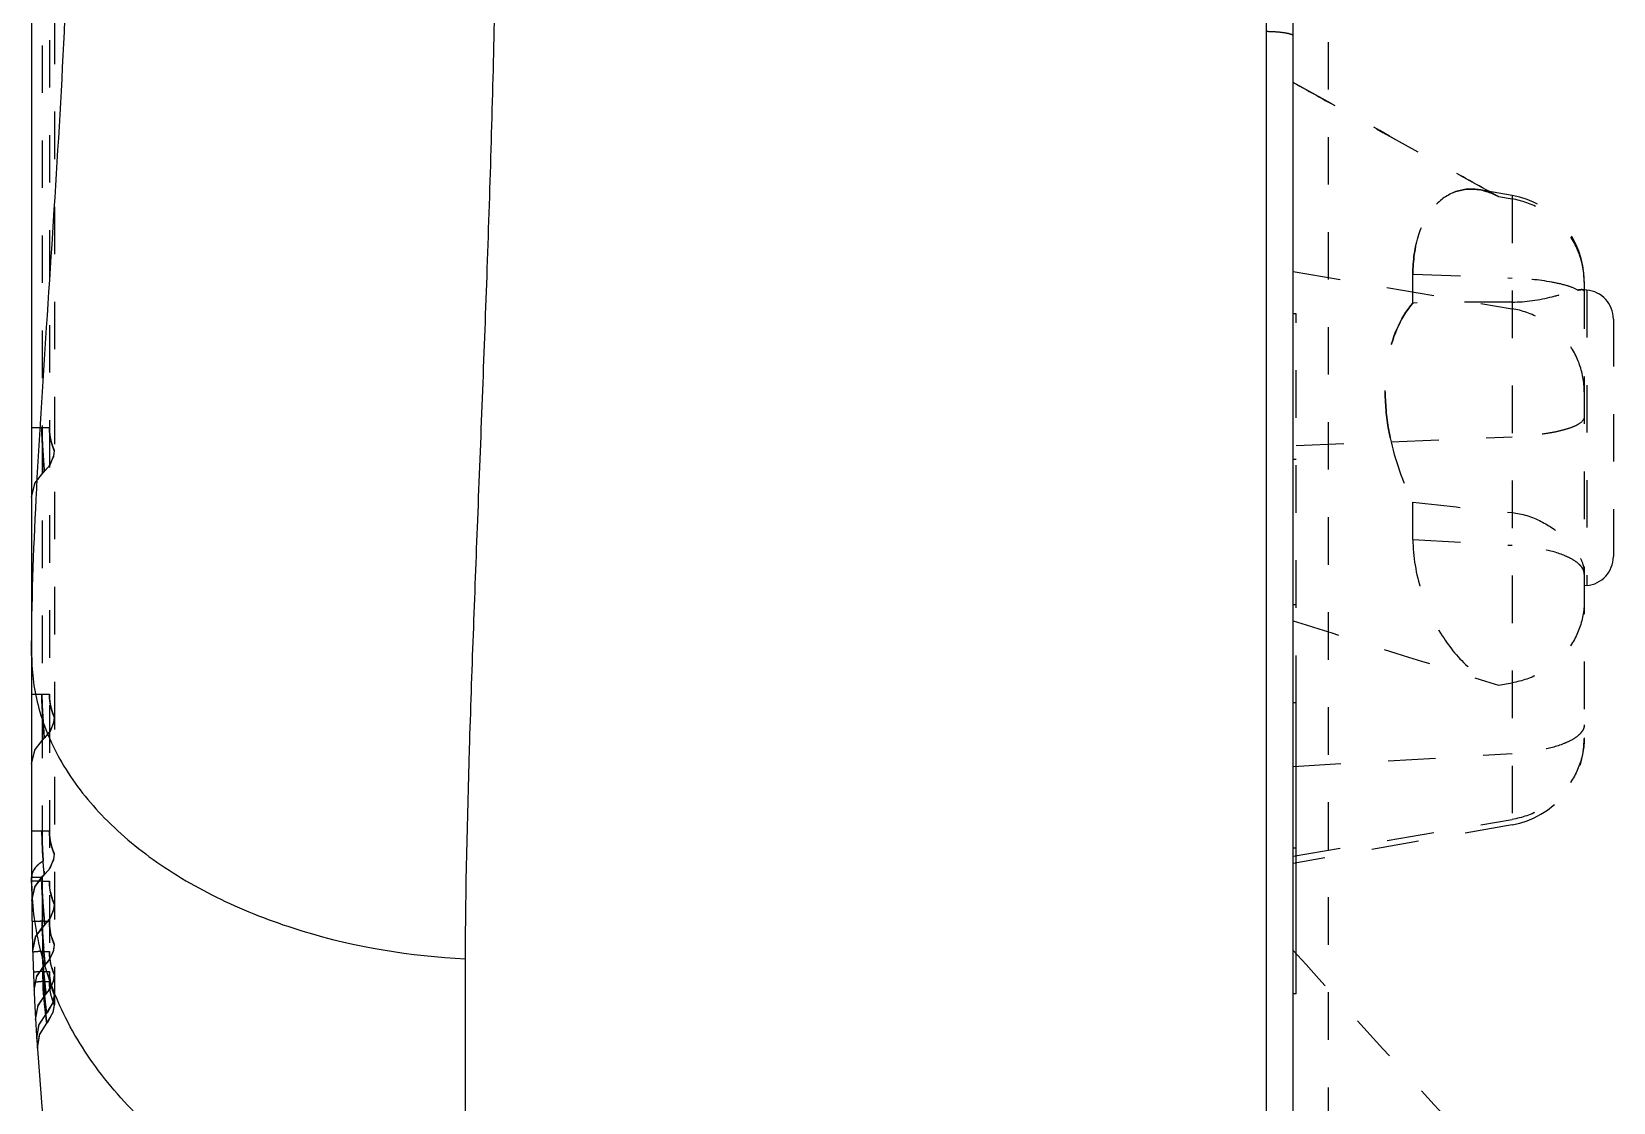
# Model space of a CAD drawing. Header units: millimetres. Extents: x 1937 to 4271, y -9032 to 1737.
# Drawn here: x 3023.6 to 3077.9, y -2495.3 to -2458.5 of the extents above; entities that cross this region are included whole.
import ezdxf

# ---------------------------------------------------------------- set-up
doc = ezdxf.new("R2010")
doc.units = ezdxf.units.MM
doc.header["$LTSCALE"] = 16.335
doc.linetypes.add('HIDDEN', pattern=[0.2, 0.1, -0.1])
doc.layers.get('0').update_dxf_attribs({"linetype": 'CONTINUOUS'})
doc.layers.add('DEFAULT_2', color=8, linetype='HIDDEN')

msp = doc.modelspace()

# ---------------------------------------------------------------- linework, layer by layer
at = {"color": 7, "linetype": 'Continuous'}
for p, q in [((3066.939, -2572.663), (3066.939, -2272.794)), ((3066.013, -2521.959), (3066.013, -2281.056)), ((3023.581, -2315.401), (3023.581, -2487.606)), ((3067.039, -2481.615), (3066.939, -2481.615)), ((3067.039, -2491.615), (3067.039, -2481.615)), ((3038.492, -2500.525), (3038.492, -2490.416)), ((3067.039, -2491.615), (3066.939, -2491.615))]:
    msp.add_line(p, q, dxfattribs=at)
msp.add_arc((3111.014, -2487.606), 87.433, 180, 192.73014, dxfattribs=at)
for points, knots in [([(3023.581, -2479.982), (3023.581, -2478.192), (3023.719, -2474.43), (3024.251, -2466.342), (3024.671, -2460.039), (3024.827, -2455.698)], [0, 0, 0, 0, 0.220899, 0.464169, 1, 1, 1, 1]), ([(3038.492, -2490.416), (3038.499, -2488.011), (3038.618, -2482.981), (3038.918, -2475.161), (3039.247, -2466.834), (3039.424, -2461.127), (3039.486, -2458.214)], [0, 0, 0, 0, 0.223999, 0.46837, 0.728673, 1, 1, 1, 1]), ([(3066.939, -2458.696), (3066.939, -2458.684), (3066.916, -2458.657), (3066.827, -2458.619), (3066.64, -2458.58), (3066.354, -2458.55), (3066.133, -2458.541), (3066.013, -2458.539)], [0, 0, 0, 0, 0.035358, 0.096739, 0.309584, 0.624177, 1, 1, 1, 1]), ([(3023.581, -2479.982), (3023.581, -2480.596), (3023.762, -2481.888), (3024.578, -2483.781), (3025.977, -2485.579), (3027.893, -2487.196), (3030.247, -2488.522), (3033.759, -2489.857), (3036.602, -2490.32), (3038.492, -2490.416)], [0, 0, 0, 0, 0.092728, 0.194363, 0.307942, 0.433831, 0.570607, 0.71414, 1, 1, 1, 1]), ([(3038.492, -2500.524), (3036.589, -2500.405), (3033.704, -2499.812), (3030.211, -2498.159), (3027.849, -2496.501), (3025.94, -2494.488), (3024.555, -2492.261), (3023.757, -2489.936), (3023.581, -2488.363), (3023.581, -2487.606)], [0, 0, 0, 0, 0.264345, 0.400509, 0.534082, 0.661974, 0.782556, 0.894962, 1, 1, 1, 1])]:
    msp.add_open_spline(points, degree=3, knots=knots, dxfattribs=at)
at = {"layer": 'DEFAULT_2', "color": 8, "linetype": 'HIDDEN'}
for p, q in [((3068.145, -2525.87), (3068.145, -2277.175)), ((3024.363, -2311.009), (3024.363, -2491.998)), ((3024.19, -2311.813), (3024.19, -2491.194)), ((3023.941, -2315.265), (3023.94, -2487.742)), ((3074.46, -2464.173), (3073.346, -2463.977)), ((3073.988, -2464.211), (3074.46, -2464.291)), ((3074.46, -2464.173), (3074.46, -2485.808)), ((3066.939, -2466.782), (3074.46, -2468.066)), ((3071.05, -2467.87), (3071.05, -2466.875)), ((3071.05, -2466.875), (3074.46, -2467.012)), ((3076.939, -2467.128), (3076.939, -2482.853)), ((3077.026, -2467.424), (3076.877, -2467.411)), ((3077.026, -2467.424), (3077.026, -2477.583)), ((3067.039, -2468.245), (3066.939, -2468.245)), ((3067.039, -2481.615), (3067.039, -2468.245)), ((3077.939, -2468.421), (3077.939, -2476.586)), ((3023.581, -2472.148), (3024.19, -2472.147)), ((3067.039, -2472.771), (3074.46, -2472.469)), ((3067.039, -2473.245), (3066.939, -2473.245)), ((3023.999, -2473.416), (3024.014, -2473.62)), ((3023.999, -2473.424), (3024.014, -2473.621)), ((3024.014, -2473.62), (3024.017, -2473.662)), ((3024.014, -2473.621), (3024.017, -2473.662)), ((3071.05, -2475.995), (3071.05, -2474.711)), ((3071.05, -2475.995), (3074.46, -2476.198)), ((3077.026, -2477.583), (3076.939, -2477.591)), ((3067.039, -2478.245), (3066.939, -2478.245)), ((3023.581, -2481.315), (3024.19, -2481.315)), ((3073.988, -2481.003), (3074.46, -2480.924)), ((3024.003, -2482.644), (3024.016, -2482.815)), ((3024.004, -2482.656), (3024.016, -2482.816)), ((3066.939, -2483.801), (3074.46, -2483.359)), ((3066.939, -2486.883), (3074.46, -2485.623)), ((3023.581, -2486.012), (3024.19, -2486.012)), ((3074.46, -2485.808), (3066.939, -2487.134)), ((3067.039, -2486.615), (3066.939, -2486.615)), ((3023.581, -2487.606), (3023.94, -2487.606)), ((3023.94, -2487.742), (3023.581, -2487.743)), ((3023.623, -2487.743), (3023.581, -2487.743)), ((3023.94, -2487.742), (3023.623, -2487.743)), ((3023.94, -2487.606), (3023.941, -2487.743)), ((3023.941, -2487.743), (3023.94, -2487.606)), ((3023.94, -2487.606), (3023.941, -2487.743)), ((3023.94, -2487.642), (3023.941, -2487.743)), ((3023.94, -2487.647), (3023.941, -2487.743)), ((3023.94, -2487.658), (3023.941, -2487.743)), ((3023.94, -2487.742), (3024.19, -2487.742)), ((3023.941, -2487.744), (3023.941, -2487.606)), ((3023.941, -2487.744), (3023.941, -2487.606)), ((3023.941, -2488.114), (3023.941, -2487.744)), ((3023.941, -2488.114), (3023.941, -2487.744)), ((3023.942, -2488.457), (3023.943, -2488.548)), ((3023.944, -2488.824), (3023.947, -2489.139)), ((3023.944, -2488.843), (3023.947, -2489.139)), ((3024.014, -2489.049), (3024.031, -2489.226)), ((3023.942, -2489.123), (3024.19, -2489.123)), ((3023.948, -2489.313), (3023.947, -2489.14)), ((3024.016, -2489.069), (3024.031, -2489.23)), ((3023.953, -2489.768), (3023.955, -2489.932)), ((3023.953, -2489.784), (3023.955, -2489.932)), ((3023.955, -2489.931), (3023.957, -2490.158)), ((3023.955, -2489.932), (3023.958, -2490.185)), ((3023.955, -2489.932), (3023.958, -2490.185)), ((3023.956, -2490.01), (3023.958, -2490.185)), ((3023.956, -2490.02), (3023.958, -2490.185)), ((3023.957, -2490.158), (3024.19, -2490.158)), ((3023.964, -2490.608), (3023.968, -2490.847)), ((3023.964, -2490.608), (3023.968, -2490.847)), ((3024.049, -2490.561), (3024.054, -2490.607)), ((3024.05, -2490.565), (3024.054, -2490.607)), ((3023.968, -2490.847), (3024.19, -2490.847)), ((3023.968, -2490.883), (3023.97, -2490.967)), ((3023.968, -2490.883), (3023.97, -2490.967)), ((3023.97, -2490.967), (3023.974, -2491.194)), ((3023.97, -2490.967), (3023.974, -2491.194)), ((3023.974, -2491.194), (3024.19, -2491.194)), ((3024.134, -2491.194), (3024.19, -2491.194)), ((3024.049, -2491.378), (3024.071, -2491.578)), ((3024.071, -2491.578), (3024.076, -2491.622)), ((3024.071, -2491.58), (3024.076, -2491.621)), ((3024.073, -2492.128), (3024.092, -2492.284)), ((3024.075, -2492.144), (3024.092, -2492.284)), ((3024.072, -2492.382), (3024.097, -2492.581)), ((3024.097, -2492.581), (3024.103, -2492.632))]:
    msp.add_line(p, q, dxfattribs=at)
for points in [[(3024.017, -2473.662), (3024.22, -2473.431), (3024.346, -2473.112), (3024.363, -2472.951)], [(3024.017, -2473.662), (3024.187, -2473.482), (3024.34, -2473.139), (3024.363, -2472.951)], [(3023.581, -2474.542), (3023.702, -2474.051), (3024.017, -2473.662)], [(3023.581, -2474.542), (3023.694, -2474.07), (3023.968, -2473.703), (3024.017, -2473.663)], [(3024.014, -2482.832), (3024.225, -2482.59), (3024.345, -2482.283), (3024.363, -2482.119)], [(3024.018, -2482.829), (3024.211, -2482.612), (3024.341, -2482.305), (3024.363, -2482.119)], [(3023.581, -2483.708), (3023.694, -2483.237), (3023.968, -2482.87), (3024.017, -2482.83)], [(3023.581, -2483.71), (3023.702, -2483.219), (3024.017, -2482.83)], [(3024.016, -2487.528), (3024.22, -2487.296), (3024.346, -2486.978), (3024.363, -2486.816)], [(3024.016, -2487.528), (3024.186, -2487.347), (3024.34, -2487.005), (3024.363, -2486.816)], [(3023.585, -2488.412), (3023.691, -2487.945), (3023.958, -2487.576), (3024.016, -2487.528)], [(3023.585, -2488.418), (3023.699, -2487.929), (3024.016, -2487.528)], [(3024.034, -2489.244), (3024.23, -2489.01), (3024.346, -2488.706), (3024.363, -2488.546)], [(3024.034, -2489.243), (3024.217, -2489.032), (3024.342, -2488.727), (3024.363, -2488.546)], [(3023.618, -2490.142), (3023.717, -2489.664), (3023.982, -2489.288), (3024.033, -2489.245)], [(3023.618, -2490.142), (3023.725, -2489.646), (3024.033, -2489.245)], [(3024.054, -2490.607), (3024.208, -2490.427), (3024.341, -2490.114), (3024.363, -2489.927)], [(3024.055, -2490.607), (3024.133, -2490.528), (3024.329, -2490.161), (3024.363, -2489.927)], [(3023.668, -2491.498), (3023.757, -2491.023), (3024.012, -2490.646), (3024.055, -2490.607)], [(3023.668, -2491.498), (3023.765, -2491.005), (3024.054, -2490.607)], [(3024.076, -2491.622), (3024.215, -2491.453), (3024.342, -2491.143), (3024.363, -2490.962)], [(3024.077, -2491.621), (3024.142, -2491.553), (3024.331, -2491.19), (3024.363, -2490.962)], [(3023.718, -2492.5), (3023.8, -2492.029), (3024.044, -2491.653), (3024.077, -2491.622)], [(3023.718, -2492.5), (3023.807, -2492.011), (3024.076, -2491.622)], [(3024.094, -2492.294), (3024.321, -2491.915), (3024.363, -2491.651)], [(3024.094, -2492.295), (3024.139, -2492.246), (3024.328, -2491.892), (3024.363, -2491.651)], [(3023.757, -2493.159), (3023.841, -2492.676), (3024.094, -2492.295)], [(3023.758, -2493.162), (3023.834, -2492.694), (3024.094, -2492.295)], [(3024.103, -2492.632), (3024.325, -2492.247), (3024.363, -2491.998)], [(3024.103, -2492.632), (3024.153, -2492.576), (3024.333, -2492.219), (3024.363, -2491.998)], [(3023.779, -2493.489), (3023.853, -2493.026), (3024.103, -2492.632)], [(3023.779, -2493.489), (3023.86, -2493.008), (3024.103, -2492.632)]]:
    msp.add_lwpolyline(points, dxfattribs=at)
for centre, radius, start, end in [((3073.029, -2465.774), 1.825, 76.194, 79.9797), ((3073.939, -2467.128), 3, 0, 80), ((3074.189, -2617.815), 149.978, 89.8965, 91.19941), ((3076.939, -2468.42), 1, 0, 85), ((3026.032, -2472.147), 1.842, 180.017, 186.0178), ((3078.948, -2470.68), 8.867, 191.8684, 207.0392), ((3089.375, -2319.719), 156.071, 263.25713, 264.51628), ((3076.939, -2476.587), 1, 275, 0), ((4045.475, 637.43), 3266.253, 252.567043, 252.696603), ((3026.04, -2481.314), 1.85, 180.0327, 186.0557), ((3073.939, -2482.853), 3, 280, 0), ((3026.032, -2486.012), 1.842, 180.017, 186.0177), ((3036.205, -2486.019), 12.268, 183.3745, 183.8617), ((3035.887, -2486.036), 11.949, 183.4073, 183.8821), ((3024.266, -2603.67), 115.928, 90.16097, 90.315), ((3215.714, -2487.606), 191.774, 179.99994, 180.7623), ((3215.66, -2487.606), 191.72, 179.99989, 181.07217), ((3215.778, -2487.606), 191.838, 179.99998, 180.45309), ((3026.04, -2487.741), 1.85, 180.0325, 186.0556), ((3026.26, -2487.704), 2.073, 191.825, 195.1402), ((3026.406, -2487.665), 2.224, 195.1245, 196.8354), ((3024.482, -2505.704), 16.589, 91.8514, 92.4955), ((3215.621, -2487.607), 191.681, 180.50993, 180.76236), ((3041.388, -2488.42), 17.467, 183.8773, 185.2631), ((3026.476, -2489.026), 2.297, 196.7237, 200.4942), ((3026.574, -2488.993), 2.4, 200.3985, 202.578), ((6599.173, 731.901), 4781.023, 222.370452, 222.495652), ((6599.153, 731.882), 4780.995, 222.370449, 222.49565), ((3215.514, -2487.609), 191.573, 180.77044, 180.97939), ((3040.637, -2489.369), 16.709, 184.327, 185.7675), ((3026.032, -2491.193), 1.842, 180.016, 186.0168), ((3026.476, -2490.06), 2.297, 196.7234, 200.4943), ((3026.558, -2490.034), 2.383, 200.452, 202.6113), ((3040.571, -2490.256), 16.634, 184.8479, 186.2437), ((3026.48, -2490.749), 2.302, 196.8121, 200.5569), ((3026.571, -2490.719), 2.397, 200.4219, 202.5848)]:
    msp.add_arc(centre, radius, start, end, dxfattribs=at)
for points, knots in [([(3066.939, -2458.696), (3066.939, -2458.684), (3066.916, -2458.657), (3066.827, -2458.619), (3066.64, -2458.58), (3066.354, -2458.55), (3066.133, -2458.541), (3066.013, -2458.539)], [0, 0, 0, 0, 0.035358, 0.096739, 0.309584, 0.624177, 1, 1, 1, 1]), ([(3073.988, -2464.211), (3073.4, -2463.884), (3071.05, -2462.578), (3068.7, -2461.27), (3066.939, -2460.289)], [0, 0, 0, 0, 0.250241, 1, 1, 1, 1]), ([(3066.939, -2460.289), (3067.526, -2460.616), (3069.875, -2461.924), (3072.225, -2463.231), (3073.988, -2464.211)], [0, 0, 0, 0, 0.249743, 1, 1, 1, 1]), ([(3071.05, -2466.875), (3071.05, -2466.416), (3071.158, -2465.58), (3071.683, -2464.552), (3072.474, -2463.97), (3073.076, -2463.929), (3073.346, -2463.977)], [0, 0, 0, 0, 0.328034, 0.59191, 0.803954, 1, 1, 1, 1]), ([(3073.346, -2463.977), (3073.076, -2463.929), (3072.474, -2463.97), (3071.683, -2464.552), (3071.158, -2465.58), (3071.05, -2466.416), (3071.05, -2466.875)], [0, 0, 0, 0, 0.196052, 0.408101, 0.671975, 1, 1, 1, 1]), ([(3073.988, -2464.211), (3073.936, -2464.182), (3073.733, -2464.078), (3073.512, -2464.006), (3073.346, -2463.977)], [0, 0, 0, 0, 0.261151, 1, 1, 1, 1]), ([(3073.464, -2464.002), (3073.508, -2464.012), (3073.69, -2464.064), (3073.863, -2464.141), (3073.988, -2464.211)], [0, 0, 0, 0, 0.241853, 1, 1, 1, 1]), ([(3076.939, -2467.151), (3076.939, -2466.814), (3076.815, -2466.133), (3076.28, -2465.242), (3075.466, -2464.582), (3074.801, -2464.349), (3074.46, -2464.291)], [0, 0, 0, 0, 0.24665, 0.495122, 0.746358, 1, 1, 1, 1]), ([(3076.718, -2467.426), (3076.601, -2467.361), (3076.305, -2467.254), (3075.554, -2467.086), (3074.917, -2467.03), (3074.46, -2467.012)], [0, 0, 0, 0, 0.173086, 0.405989, 1, 1, 1, 1]), ([(3074.46, -2467.837), (3074.924, -2467.838), (3075.565, -2467.734), (3076.303, -2467.53), (3076.594, -2467.45), (3076.718, -2467.426)], [0, 0, 0, 0, 0.606171, 0.83593, 1, 1, 1, 1]), ([(3076.718, -2467.426), (3076.734, -2467.423), (3076.786, -2467.414), (3076.84, -2467.407), (3076.877, -2467.411)], [0, 0, 0, 0, 0.309827, 1, 1, 1, 1]), ([(3076.877, -2467.411), (3076.867, -2467.41), (3076.813, -2467.409), (3076.76, -2467.418), (3076.718, -2467.426)], [0, 0, 0, 0, 0.191214, 1, 1, 1, 1]), ([(3076.877, -2467.411), (3076.884, -2467.411), (3076.904, -2467.414), (3076.926, -2467.423), (3076.934, -2467.435)], [0, 0, 0, 0, 0.321342, 1, 1, 1, 1]), ([(3071.05, -2467.87), (3070.588, -2468.4), (3070.157, -2469.533), (3070.062, -2471.138), (3070.174, -2472.045), (3070.27, -2472.503)], [0, 0, 0, 0, 0.436817, 0.708998, 1, 1, 1, 1]), ([(3070.27, -2472.503), (3070.174, -2472.045), (3070.062, -2471.139), (3070.157, -2469.534), (3070.587, -2468.4), (3071.05, -2467.87)], [0, 0, 0, 0, 0.290807, 0.562875, 1, 1, 1, 1]), ([(3076.939, -2470.925), (3076.939, -2470.588), (3076.815, -2469.907), (3076.28, -2469.016), (3075.466, -2468.357), (3074.801, -2468.124), (3074.46, -2468.066)], [0, 0, 0, 0, 0.24665, 0.495122, 0.746358, 1, 1, 1, 1]), ([(3024.017, -2473.662), (3024.021, -2473.701), (3023.979, -2473.214), (3023.975, -2473.009), (3023.927, -2472.425), (3023.937, -2472.147)], [0, 0, 0, 0, 0.077666, 0.450077, 1, 1, 1, 1]), ([(3024.017, -2473.662), (3024.02, -2473.662), (3024.013, -2473.647), (3024.017, -2473.63), (3024.011, -2473.59), (3024.008, -2473.54), (3024.002, -2473.475), (3023.994, -2473.365), (3023.982, -2473.198), (3023.968, -2472.971), (3023.952, -2472.713), (3023.935, -2472.436), (3023.933, -2472.244), (3023.937, -2472.147)], [0, 0, 0, 0, 0.004917, 0.019651, 0.044003, 0.077723, 0.120552, 0.172024, 0.29804, 0.449997, 0.622197, 0.808283, 1, 1, 1, 1]), ([(3023.937, -2472.148), (3023.934, -2472.272), (3023.939, -2472.437), (3023.947, -2472.601), (3023.949, -2472.641)], [0, 0, 0, 0, 0.75518, 1, 1, 1, 1]), ([(3023.937, -2472.147), (3023.935, -2472.273), (3023.939, -2472.439), (3023.947, -2472.604), (3023.949, -2472.645)], [0, 0, 0, 0, 0.755246, 1, 1, 1, 1]), ([(3023.94, -2472.147), (3023.967, -2472.148), (3024.05, -2472.148), (3024.134, -2472.149), (3024.19, -2472.147)], [0, 0, 0, 0, 0.322979, 1, 1, 1, 1]), ([(3023.94, -2472.147), (3023.959, -2472.148), (3024.022, -2472.148), (3024.085, -2472.148), (3024.13, -2472.148)], [0, 0, 0, 0, 0.290647, 1, 1, 1, 1]), ([(3024.13, -2472.148), (3024.135, -2472.148), (3024.156, -2472.148), (3024.176, -2472.148), (3024.19, -2472.147)], [0, 0, 0, 0, 0.28766, 1, 1, 1, 1]), ([(3024.363, -2472.951), (3024.36, -2472.948), (3024.356, -2472.93), (3024.338, -2472.896), (3024.317, -2472.833), (3024.27, -2472.701), (3024.211, -2472.472), (3024.19, -2472.265), (3024.19, -2472.147)], [0, 0, 0, 0, 0.015774, 0.063113, 0.142201, 0.253293, 0.57197, 1, 1, 1, 1]), ([(3024.363, -2472.951), (3024.362, -2472.947), (3024.353, -2472.932), (3024.34, -2472.895), (3024.316, -2472.834), (3024.271, -2472.701), (3024.21, -2472.472), (3024.19, -2472.265), (3024.19, -2472.147)], [0, 0, 0, 0, 0.01578, 0.063109, 0.142178, 0.253256, 0.571951, 1, 1, 1, 1]), ([(3076.939, -2471.787), (3076.939, -2471.887), (3076.771, -2472.033), (3076.52, -2472.146), (3076.217, -2472.244), (3075.851, -2472.325), (3075.259, -2472.419), (3074.787, -2472.456), (3074.46, -2472.469)], [0, 0, 0, 0, 0.112196, 0.205089, 0.323918, 0.466725, 0.630131, 1, 1, 1, 1]), ([(3023.949, -2472.641), (3023.953, -2472.717), (3023.967, -2472.976), (3023.985, -2473.234), (3023.999, -2473.416)], [0, 0, 0, 0, 0.292908, 1, 1, 1, 1]), ([(3024.2, -2472.342), (3024.21, -2472.434), (3024.238, -2472.59), (3024.292, -2472.763), (3024.326, -2472.863), (3024.348, -2472.911), (3024.354, -2472.941), (3024.363, -2472.951)], [0, 0, 0, 0, 0.436778, 0.750617, 0.85993, 0.937804, 1, 1, 1, 1]), ([(3074.46, -2475.076), (3074.805, -2475.109), (3075.457, -2475.318), (3076.22, -2475.866), (3076.686, -2476.392), (3076.896, -2476.805), (3076.939, -2476.998), (3076.939, -2477.085)], [0, 0, 0, 0, 0.307962, 0.590279, 0.827742, 0.922738, 1, 1, 1, 1]), ([(3071.05, -2475.995), (3071.05, -2476.59), (3071.258, -2477.758), (3071.957, -2479.268), (3072.868, -2480.398), (3073.62, -2480.888), (3073.988, -2481.003)], [0, 0, 0, 0, 0.292558, 0.572882, 0.810392, 1, 1, 1, 1]), ([(3076.939, -2477.193), (3076.939, -2477.132), (3076.9, -2476.999), (3076.751, -2476.827), (3076.524, -2476.67), (3076.089, -2476.468), (3075.391, -2476.287), (3074.788, -2476.217), (3074.46, -2476.198)], [0, 0, 0, 0, 0.064205, 0.141361, 0.238102, 0.356076, 0.650203, 1, 1, 1, 1]), ([(3076.939, -2477.193), (3076.939, -2477.163), (3076.921, -2477.03), (3076.834, -2476.917), (3076.758, -2476.847)], [0, 0, 0, 0, 0.222998, 1, 1, 1, 1]), ([(3076.939, -2477.085), (3076.939, -2477.052), (3076.925, -2476.9), (3076.868, -2476.754), (3076.813, -2476.648)], [0, 0, 0, 0, 0.219054, 1, 1, 1, 1]), ([(3076.939, -2478.118), (3076.939, -2478.449), (3076.814, -2479.12), (3076.278, -2479.994), (3075.463, -2480.64), (3074.801, -2480.867), (3074.46, -2480.924)], [0, 0, 0, 0, 0.244692, 0.492282, 0.744248, 1, 1, 1, 1]), ([(3024.017, -2482.83), (3024.014, -2482.83), (3024.019, -2482.813), (3024.012, -2482.798), (3024.012, -2482.757), (3024.007, -2482.708), (3024.002, -2482.642), (3023.994, -2482.532), (3023.983, -2482.365), (3023.969, -2482.138), (3023.951, -2481.88), (3023.933, -2481.602), (3023.932, -2481.411), (3023.937, -2481.315)], [0, 0, 0, 0, 0.004891, 0.019557, 0.043962, 0.077873, 0.120766, 0.172096, 0.297852, 0.449978, 0.622653, 0.808765, 1, 1, 1, 1]), ([(3024.017, -2482.829), (3024.014, -2482.829), (3024.019, -2482.814), (3024.012, -2482.797), (3024.012, -2482.757), (3024.007, -2482.708), (3024.002, -2482.643), (3023.994, -2482.532), (3023.983, -2482.366), (3023.969, -2482.138), (3023.951, -2481.88), (3023.933, -2481.602), (3023.933, -2481.411), (3023.937, -2481.315)], [0, 0, 0, 0, 0.004896, 0.019542, 0.04389, 0.077685, 0.120448, 0.171689, 0.297519, 0.449864, 0.622657, 0.80875, 1, 1, 1, 1]), ([(3023.937, -2481.315), (3023.936, -2481.359), (3023.936, -2481.534), (3023.944, -2481.708), (3023.951, -2481.839)], [0, 0, 0, 0, 0.253766, 1, 1, 1, 1]), ([(3023.937, -2481.315), (3023.936, -2481.36), (3023.935, -2481.539), (3023.944, -2481.717), (3023.951, -2481.85)], [0, 0, 0, 0, 0.253914, 1, 1, 1, 1]), ([(3024.363, -2482.118), (3024.353, -2482.104), (3024.343, -2482.065), (3024.315, -2482.001), (3024.271, -2481.868), (3024.21, -2481.639), (3024.19, -2481.433), (3024.19, -2481.315)], [0, 0, 0, 0, 0.063148, 0.142247, 0.253332, 0.57198, 1, 1, 1, 1]), ([(3024.363, -2482.118), (3024.363, -2482.114), (3024.351, -2482.099), (3024.342, -2482.062), (3024.315, -2482.001), (3024.287, -2481.914), (3024.252, -2481.8), (3024.207, -2481.599), (3024.19, -2481.433), (3024.19, -2481.315)], [0, 0, 0, 0, 0.015769, 0.063092, 0.142151, 0.253207, 0.396602, 0.571994, 1, 1, 1, 1]), ([(3023.951, -2481.85), (3023.956, -2481.932), (3023.971, -2482.201), (3023.99, -2482.469), (3024.004, -2482.656)], [0, 0, 0, 0, 0.304135, 1, 1, 1, 1]), ([(3024.2, -2481.509), (3024.21, -2481.6), (3024.24, -2481.756), (3024.293, -2481.948), (3024.341, -2482.056), (3024.355, -2482.108), (3024.363, -2482.118)], [0, 0, 0, 0, 0.436795, 0.750596, 0.937781, 1, 1, 1, 1]), ([(3024.2, -2481.51), (3024.21, -2481.602), (3024.234, -2481.728), (3024.276, -2481.881), (3024.304, -2481.965), (3024.326, -2482.03), (3024.348, -2482.076), (3024.352, -2482.103), (3024.365, -2482.116), (3024.363, -2482.118)], [0, 0, 0, 0, 0.436819, 0.609714, 0.750689, 0.859972, 0.937826, 0.984458, 1, 1, 1, 1]), ([(3076.939, -2482.374), (3076.939, -2482.434), (3076.9, -2482.566), (3076.751, -2482.737), (3076.524, -2482.891), (3076.088, -2483.092), (3075.391, -2483.27), (3074.788, -2483.34), (3074.46, -2483.359)], [0, 0, 0, 0, 0.063713, 0.140534, 0.237123, 0.3551, 0.649576, 1, 1, 1, 1]), ([(3076.939, -2482.374), (3076.939, -2482.403), (3076.921, -2482.535), (3076.833, -2482.647), (3076.758, -2482.716)], [0, 0, 0, 0, 0.222487, 1, 1, 1, 1]), ([(3076.939, -2482.817), (3076.939, -2483.148), (3076.814, -2483.819), (3076.278, -2484.693), (3075.463, -2485.339), (3074.801, -2485.566), (3074.46, -2485.623)], [0, 0, 0, 0, 0.244692, 0.492282, 0.744248, 1, 1, 1, 1]), ([(3023.978, -2487.056), (3023.975, -2486.98), (3023.959, -2486.774), (3023.944, -2486.426), (3023.934, -2486.154), (3023.937, -2486.012)], [0, 0, 0, 0, 0.219038, 0.594336, 1, 1, 1, 1]), ([(3023.978, -2487.056), (3023.975, -2486.98), (3023.959, -2486.774), (3023.944, -2486.426), (3023.934, -2486.154), (3023.937, -2486.012)], [0, 0, 0, 0, 0.219048, 0.59434, 1, 1, 1, 1]), ([(3023.94, -2486.012), (3023.967, -2486.013), (3024.05, -2486.013), (3024.134, -2486.013), (3024.19, -2486.012)], [0, 0, 0, 0, 0.322979, 1, 1, 1, 1]), ([(3023.94, -2486.012), (3023.959, -2486.012), (3024.022, -2486.013), (3024.085, -2486.013), (3024.13, -2486.013)], [0, 0, 0, 0, 0.290647, 1, 1, 1, 1]), ([(3024.13, -2486.013), (3024.135, -2486.013), (3024.156, -2486.013), (3024.176, -2486.013), (3024.19, -2486.012)], [0, 0, 0, 0, 0.28766, 1, 1, 1, 1]), ([(3024.363, -2486.816), (3024.36, -2486.813), (3024.356, -2486.795), (3024.338, -2486.761), (3024.317, -2486.698), (3024.27, -2486.566), (3024.211, -2486.337), (3024.19, -2486.13), (3024.19, -2486.012)], [0, 0, 0, 0, 0.015774, 0.063113, 0.142201, 0.253293, 0.57197, 1, 1, 1, 1]), ([(3024.363, -2486.816), (3024.362, -2486.812), (3024.353, -2486.796), (3024.34, -2486.76), (3024.316, -2486.699), (3024.271, -2486.566), (3024.21, -2486.337), (3024.19, -2486.13), (3024.19, -2486.012)], [0, 0, 0, 0, 0.01578, 0.063109, 0.142178, 0.253256, 0.571951, 1, 1, 1, 1]), ([(3024.2, -2486.207), (3024.21, -2486.299), (3024.238, -2486.455), (3024.292, -2486.628), (3024.326, -2486.728), (3024.348, -2486.776), (3024.354, -2486.806), (3024.363, -2486.816)], [0, 0, 0, 0, 0.436778, 0.750617, 0.859931, 0.937804, 1, 1, 1, 1]), ([(3023.943, -2486.394), (3023.944, -2486.423), (3023.948, -2486.539), (3023.953, -2486.655), (3023.958, -2486.741)], [0, 0, 0, 0, 0.258353, 1, 1, 1, 1]), ([(3023.943, -2486.396), (3023.944, -2486.426), (3023.949, -2486.543), (3023.954, -2486.66), (3023.959, -2486.746)], [0, 0, 0, 0, 0.258515, 1, 1, 1, 1]), ([(3023.965, -2486.845), (3023.966, -2486.864), (3023.971, -2486.934), (3023.976, -2487.004), (3023.978, -2487.056)], [0, 0, 0, 0, 0.26131, 1, 1, 1, 1]), ([(3023.965, -2486.845), (3023.966, -2486.864), (3023.971, -2486.934), (3023.976, -2487.004), (3023.978, -2487.056)], [0, 0, 0, 0, 0.261347, 1, 1, 1, 1]), ([(3023.979, -2487.057), (3023.921, -2487.088), (3023.731, -2487.215), (3023.581, -2487.441), (3023.581, -2487.606)], [0, 0, 0, 0, 0.285582, 1, 1, 1, 1]), ([(3023.979, -2487.057), (3023.921, -2487.088), (3023.731, -2487.215), (3023.581, -2487.441), (3023.581, -2487.606)], [0, 0, 0, 0, 0.285572, 1, 1, 1, 1]), ([(3023.768, -2487.213), (3023.752, -2487.23), (3023.693, -2487.294), (3023.645, -2487.369), (3023.62, -2487.429)], [0, 0, 0, 0, 0.262289, 1, 1, 1, 1]), ([(3023.768, -2487.213), (3023.752, -2487.23), (3023.693, -2487.294), (3023.645, -2487.369), (3023.62, -2487.429)], [0, 0, 0, 0, 0.262298, 1, 1, 1, 1]), ([(3023.979, -2487.057), (3023.959, -2487.068), (3023.884, -2487.112), (3023.814, -2487.167), (3023.768, -2487.213)], [0, 0, 0, 0, 0.258365, 1, 1, 1, 1]), ([(3023.979, -2487.057), (3023.959, -2487.068), (3023.884, -2487.112), (3023.814, -2487.167), (3023.768, -2487.213)], [0, 0, 0, 0, 0.25836, 1, 1, 1, 1]), ([(3024.016, -2487.528), (3024.018, -2487.526), (3024.013, -2487.514), (3024.016, -2487.492), (3024.01, -2487.452), (3024.006, -2487.4), (3023.998, -2487.332), (3023.987, -2487.217), (3023.981, -2487.123), (3023.978, -2487.056)], [0, 0, 0, 0, 0.017163, 0.067217, 0.149196, 0.262148, 0.40506, 0.576589, 1, 1, 1, 1]), ([(3024.016, -2487.528), (3024.013, -2487.528), (3024.018, -2487.512), (3024.011, -2487.493), (3024.011, -2487.452), (3024.005, -2487.4), (3023.999, -2487.332), (3023.987, -2487.217), (3023.981, -2487.123), (3023.978, -2487.056)], [0, 0, 0, 0, 0.017037, 0.06728, 0.149608, 0.262905, 0.406024, 0.577556, 1, 1, 1, 1]), ([(3024.006, -2487.404), (3024.008, -2487.422), (3024.01, -2487.452), (3024.015, -2487.492), (3024.013, -2487.514), (3024.018, -2487.526), (3024.016, -2487.528)], [0, 0, 0, 0, 0.430287, 0.742876, 0.934041, 1, 1, 1, 1]), ([(3024.006, -2487.409), (3024.009, -2487.438), (3024.017, -2487.477), (3024.012, -2487.519), (3024.016, -2487.528)], [0, 0, 0, 0, 0.741235, 1, 1, 1, 1]), ([(3023.941, -2487.742), (3023.854, -2487.742), (3023.735, -2487.747), (3023.615, -2487.74), (3023.582, -2487.744)], [0, 0, 0, 0, 0.722903, 1, 1, 1, 1]), ([(3023.629, -2487.743), (3023.622, -2487.743), (3023.607, -2487.744), (3023.591, -2487.743), (3023.582, -2487.744)], [0, 0, 0, 0, 0.415466, 1, 1, 1, 1]), ([(3024.033, -2489.244), (3024.03, -2489.245), (3024.034, -2489.228), (3024.027, -2489.213), (3024.026, -2489.173), (3024.02, -2489.124), (3024.014, -2489.06), (3024.004, -2488.95), (3023.991, -2488.786), (3023.974, -2488.561), (3023.953, -2488.305), (3023.934, -2488.029), (3023.933, -2487.838), (3023.938, -2487.742)], [0, 0, 0, 0, 0.004858, 0.019447, 0.043745, 0.077517, 0.120247, 0.171402, 0.296818, 0.448758, 0.621541, 0.808106, 1, 1, 1, 1]), ([(3024.033, -2489.244), (3024.03, -2489.244), (3024.034, -2489.228), (3024.027, -2489.213), (3024.026, -2489.173), (3024.02, -2489.124), (3024.014, -2489.06), (3024.004, -2488.951), (3023.991, -2488.786), (3023.974, -2488.561), (3023.954, -2488.305), (3023.935, -2488.029), (3023.934, -2487.838), (3023.938, -2487.742)], [0, 0, 0, 0, 0.004868, 0.019442, 0.043679, 0.077336, 0.11994, 0.171006, 0.29649, 0.448648, 0.621533, 0.808071, 1, 1, 1, 1]), ([(3023.938, -2487.742), (3023.937, -2487.785), (3023.937, -2487.956), (3023.945, -2488.126), (3023.953, -2488.254)], [0, 0, 0, 0, 0.253732, 1, 1, 1, 1]), ([(3023.938, -2487.742), (3023.937, -2487.787), (3023.936, -2487.962), (3023.946, -2488.138), (3023.954, -2488.269)], [0, 0, 0, 0, 0.253942, 1, 1, 1, 1]), ([(3024.363, -2488.546), (3024.353, -2488.532), (3024.343, -2488.493), (3024.315, -2488.429), (3024.271, -2488.295), (3024.21, -2488.067), (3024.19, -2487.86), (3024.19, -2487.742)], [0, 0, 0, 0, 0.063147, 0.142245, 0.253331, 0.57198, 1, 1, 1, 1]), ([(3024.363, -2488.546), (3024.363, -2488.542), (3024.351, -2488.526), (3024.342, -2488.489), (3024.315, -2488.429), (3024.287, -2488.341), (3024.252, -2488.228), (3024.207, -2488.027), (3024.19, -2487.86), (3024.19, -2487.742)], [0, 0, 0, 0, 0.015768, 0.063091, 0.14215, 0.253206, 0.396602, 0.571994, 1, 1, 1, 1]), ([(3023.953, -2488.254), (3023.958, -2488.333), (3023.974, -2488.599), (3023.997, -2488.864), (3024.014, -2489.049)], [0, 0, 0, 0, 0.300594, 1, 1, 1, 1]), ([(3023.954, -2488.269), (3023.956, -2488.311), (3023.966, -2488.466), (3023.977, -2488.621), (3023.986, -2488.735)], [0, 0, 0, 0, 0.268785, 1, 1, 1, 1]), ([(3024.259, -2488.246), (3024.269, -2488.283), (3024.298, -2488.38), (3024.333, -2488.476), (3024.358, -2488.534)], [0, 0, 0, 0, 0.376705, 1, 1, 1, 1]), ([(3023.986, -2488.735), (3023.989, -2488.767), (3023.998, -2488.879), (3024.009, -2488.99), (3024.016, -2489.069)], [0, 0, 0, 0, 0.290635, 1, 1, 1, 1]), ([(3023.946, -2489.123), (3023.898, -2489.125), (3023.813, -2489.128), (3023.713, -2489.132), (3023.653, -2489.136), (3023.622, -2489.137), (3023.607, -2489.141), (3023.595, -2489.14), (3023.594, -2489.143)], [0, 0, 0, 0, 0.413188, 0.727708, 0.843178, 0.928244, 0.981039, 1, 1, 1, 1]), ([(3023.62, -2489.138), (3023.614, -2489.139), (3023.607, -2489.141), (3023.596, -2489.14), (3023.595, -2489.142)], [0, 0, 0, 0, 0.71557, 1, 1, 1, 1]), ([(3023.621, -2489.139), (3023.614, -2489.139), (3023.607, -2489.141), (3023.596, -2489.141), (3023.595, -2489.143)], [0, 0, 0, 0, 0.71546, 1, 1, 1, 1]), ([(3023.759, -2489.13), (3023.747, -2489.131), (3023.708, -2489.133), (3023.668, -2489.135), (3023.64, -2489.137)], [0, 0, 0, 0, 0.302891, 1, 1, 1, 1]), ([(3023.946, -2489.123), (3023.929, -2489.124), (3023.867, -2489.126), (3023.804, -2489.128), (3023.759, -2489.13)], [0, 0, 0, 0, 0.279467, 1, 1, 1, 1]), ([(3024.054, -2490.607), (3024.059, -2490.616), (3024.048, -2490.565), (3024.048, -2490.542), (3024.038, -2490.458), (3024.027, -2490.339), (3024.007, -2490.153), (3023.986, -2489.932), (3023.956, -2489.585), (3023.938, -2489.311), (3023.944, -2489.123)], [0, 0, 0, 0, 0.019621, 0.044003, 0.077742, 0.171898, 0.297431, 0.448745, 0.620659, 1, 1, 1, 1]), ([(3024.054, -2490.607), (3024.053, -2490.616), (3024.049, -2490.532), (3024.04, -2490.492), (3024.025, -2490.331), (3023.998, -2490.076), (3023.964, -2489.657), (3023.94, -2489.311), (3023.944, -2489.123)], [0, 0, 0, 0, 0.019449, 0.077285, 0.171148, 0.296656, 0.62081, 1, 1, 1, 1]), ([(3023.942, -2489.123), (3023.969, -2489.123), (3024.052, -2489.124), (3024.134, -2489.124), (3024.19, -2489.123)], [0, 0, 0, 0, 0.322832, 1, 1, 1, 1]), ([(3023.942, -2489.123), (3023.961, -2489.123), (3024.023, -2489.124), (3024.086, -2489.124), (3024.131, -2489.124)], [0, 0, 0, 0, 0.290902, 1, 1, 1, 1]), ([(3023.944, -2489.123), (3023.942, -2489.244), (3023.948, -2489.403), (3023.958, -2489.562), (3023.961, -2489.601)], [0, 0, 0, 0, 0.755414, 1, 1, 1, 1]), ([(3023.944, -2489.123), (3023.943, -2489.246), (3023.95, -2489.409), (3023.96, -2489.572), (3023.963, -2489.612)], [0, 0, 0, 0, 0.755588, 1, 1, 1, 1]), ([(3024.131, -2489.124), (3024.136, -2489.124), (3024.156, -2489.124), (3024.176, -2489.123), (3024.19, -2489.123)], [0, 0, 0, 0, 0.287182, 1, 1, 1, 1]), ([(3024.363, -2489.927), (3024.36, -2489.924), (3024.356, -2489.906), (3024.338, -2489.871), (3024.317, -2489.809), (3024.27, -2489.677), (3024.211, -2489.447), (3024.19, -2489.241), (3024.19, -2489.123)], [0, 0, 0, 0, 0.015773, 0.06311, 0.142197, 0.25329, 0.57197, 1, 1, 1, 1]), ([(3024.363, -2489.927), (3024.362, -2489.923), (3024.353, -2489.907), (3024.34, -2489.87), (3024.316, -2489.809), (3024.271, -2489.677), (3024.21, -2489.447), (3024.19, -2489.241), (3024.19, -2489.123)], [0, 0, 0, 0, 0.015779, 0.063107, 0.142174, 0.253253, 0.571951, 1, 1, 1, 1]), ([(3024.19, -2489.123), (3024.19, -2489.158), (3024.194, -2489.287), (3024.211, -2489.416), (3024.23, -2489.508)], [0, 0, 0, 0, 0.267129, 1, 1, 1, 1]), ([(3024.325, -2489.832), (3024.334, -2489.856), (3024.349, -2489.886), (3024.357, -2489.92), (3024.363, -2489.927)], [0, 0, 0, 0, 0.750309, 1, 1, 1, 1]), ([(3023.957, -2490.158), (3023.911, -2490.16), (3023.829, -2490.165), (3023.733, -2490.173), (3023.676, -2490.179), (3023.646, -2490.182), (3023.631, -2490.186), (3023.619, -2490.188), (3023.619, -2490.19)], [0, 0, 0, 0, 0.412374, 0.725721, 0.84081, 0.925837, 0.979166, 1, 1, 1, 1]), ([(3023.658, -2490.181), (3023.649, -2490.183), (3023.638, -2490.186), (3023.621, -2490.187), (3023.62, -2490.19)], [0, 0, 0, 0, 0.715148, 1, 1, 1, 1]), ([(3023.658, -2490.181), (3023.649, -2490.183), (3023.638, -2490.186), (3023.621, -2490.187), (3023.62, -2490.19)], [0, 0, 0, 0, 0.715251, 1, 1, 1, 1]), ([(3023.777, -2490.17), (3023.765, -2490.171), (3023.725, -2490.174), (3023.686, -2490.178), (3023.658, -2490.181)], [0, 0, 0, 0, 0.307071, 1, 1, 1, 1]), ([(3023.778, -2490.17), (3023.766, -2490.17), (3023.726, -2490.174), (3023.686, -2490.178), (3023.658, -2490.181)], [0, 0, 0, 0, 0.30762, 1, 1, 1, 1]), ([(3023.957, -2490.158), (3023.941, -2490.159), (3023.881, -2490.162), (3023.82, -2490.166), (3023.777, -2490.17)], [0, 0, 0, 0, 0.279737, 1, 1, 1, 1]), ([(3023.957, -2490.158), (3023.941, -2490.159), (3023.881, -2490.162), (3023.821, -2490.166), (3023.778, -2490.17)], [0, 0, 0, 0, 0.279575, 1, 1, 1, 1]), ([(3024.076, -2491.622), (3024.08, -2491.631), (3024.064, -2491.548), (3024.065, -2491.507), (3024.044, -2491.348), (3024.027, -2491.177), (3024.003, -2490.955), (3023.971, -2490.614), (3023.951, -2490.344), (3023.955, -2490.158)], [0, 0, 0, 0, 0.019608, 0.077729, 0.171882, 0.297367, 0.448552, 0.620365, 1, 1, 1, 1]), ([(3024.076, -2491.621), (3024.079, -2491.631), (3024.065, -2491.548), (3024.064, -2491.507), (3024.043, -2491.349), (3024.026, -2491.178), (3024.004, -2490.956), (3023.973, -2490.614), (3023.952, -2490.343), (3023.955, -2490.158)], [0, 0, 0, 0, 0.019483, 0.077317, 0.171155, 0.29661, 0.448309, 0.620578, 1, 1, 1, 1]), ([(3023.955, -2490.158), (3023.955, -2490.277), (3023.962, -2490.434), (3023.973, -2490.592), (3023.976, -2490.63)], [0, 0, 0, 0, 0.755597, 1, 1, 1, 1]), ([(3023.955, -2490.158), (3023.955, -2490.279), (3023.963, -2490.439), (3023.974, -2490.599), (3023.977, -2490.638)], [0, 0, 0, 0, 0.755709, 1, 1, 1, 1]), ([(3023.957, -2490.158), (3023.982, -2490.158), (3024.06, -2490.158), (3024.137, -2490.159), (3024.19, -2490.158)], [0, 0, 0, 0, 0.321468, 1, 1, 1, 1]), ([(3023.957, -2490.158), (3023.975, -2490.158), (3024.033, -2490.158), (3024.092, -2490.158), (3024.134, -2490.158)], [0, 0, 0, 0, 0.290355, 1, 1, 1, 1]), ([(3024.134, -2490.158), (3024.139, -2490.158), (3024.158, -2490.158), (3024.177, -2490.158), (3024.19, -2490.158)], [0, 0, 0, 0, 0.285945, 1, 1, 1, 1]), ([(3024.363, -2490.961), (3024.36, -2490.958), (3024.356, -2490.94), (3024.338, -2490.906), (3024.317, -2490.843), (3024.286, -2490.757), (3024.253, -2490.643), (3024.206, -2490.442), (3024.19, -2490.276), (3024.19, -2490.158)], [0, 0, 0, 0, 0.01577, 0.063098, 0.142172, 0.253249, 0.396653, 0.572033, 1, 1, 1, 1]), ([(3024.363, -2490.961), (3024.362, -2490.957), (3024.353, -2490.942), (3024.34, -2490.905), (3024.316, -2490.844), (3024.271, -2490.711), (3024.21, -2490.482), (3024.19, -2490.276), (3024.19, -2490.158)], [0, 0, 0, 0, 0.015779, 0.063105, 0.142172, 0.253251, 0.571951, 1, 1, 1, 1]), ([(3024.19, -2490.158), (3024.19, -2490.192), (3024.194, -2490.321), (3024.211, -2490.45), (3024.23, -2490.543)], [0, 0, 0, 0, 0.26713, 1, 1, 1, 1]), ([(3023.968, -2490.847), (3023.923, -2490.851), (3023.844, -2490.857), (3023.752, -2490.867), (3023.697, -2490.874), (3023.668, -2490.879), (3023.653, -2490.883), (3023.643, -2490.887), (3023.643, -2490.889)], [0, 0, 0, 0, 0.411532, 0.723732, 0.838456, 0.923457, 0.977334, 1, 1, 1, 1]), ([(3023.68, -2490.877), (3023.671, -2490.879), (3023.66, -2490.882), (3023.644, -2490.885), (3023.643, -2490.889)], [0, 0, 0, 0, 0.708416, 1, 1, 1, 1]), ([(3023.68, -2490.878), (3023.671, -2490.879), (3023.66, -2490.882), (3023.644, -2490.885), (3023.643, -2490.889)], [0, 0, 0, 0, 0.708147, 1, 1, 1, 1]), ([(3023.974, -2491.194), (3023.93, -2491.198), (3023.852, -2491.205), (3023.755, -2491.216), (3023.693, -2491.226), (3023.667, -2491.234), (3023.657, -2491.237), (3023.657, -2491.24)], [0, 0, 0, 0, 0.41096, 0.722453, 0.921932, 0.976183, 1, 1, 1, 1]), ([(3023.689, -2491.228), (3023.681, -2491.229), (3023.672, -2491.232), (3023.657, -2491.236), (3023.657, -2491.24)], [0, 0, 0, 0, 0.701295, 1, 1, 1, 1]), ([(3023.689, -2491.228), (3023.681, -2491.23), (3023.672, -2491.232), (3023.657, -2491.236), (3023.657, -2491.24)], [0, 0, 0, 0, 0.701245, 1, 1, 1, 1]), ([(3023.794, -2490.863), (3023.782, -2490.864), (3023.744, -2490.868), (3023.706, -2490.873), (3023.68, -2490.877)], [0, 0, 0, 0, 0.307238, 1, 1, 1, 1]), ([(3023.795, -2490.863), (3023.783, -2490.864), (3023.744, -2490.868), (3023.706, -2490.873), (3023.68, -2490.878)], [0, 0, 0, 0, 0.307783, 1, 1, 1, 1]), ([(3023.968, -2490.847), (3023.952, -2490.849), (3023.894, -2490.853), (3023.836, -2490.858), (3023.794, -2490.863)], [0, 0, 0, 0, 0.279985, 1, 1, 1, 1]), ([(3023.974, -2491.194), (3023.958, -2491.195), (3023.901, -2491.2), (3023.845, -2491.206), (3023.804, -2491.211)], [0, 0, 0, 0, 0.280126, 1, 1, 1, 1]), ([(3023.974, -2491.194), (3023.958, -2491.195), (3023.902, -2491.2), (3023.845, -2491.206), (3023.805, -2491.211)], [0, 0, 0, 0, 0.279974, 1, 1, 1, 1]), ([(3024.094, -2492.295), (3024.092, -2492.293), (3024.094, -2492.282), (3024.088, -2492.263), (3024.085, -2492.227), (3024.075, -2492.154), (3024.061, -2492.032), (3024.041, -2491.854), (3024.019, -2491.637), (3023.985, -2491.298), (3023.963, -2491.031), (3023.966, -2490.847)], [0, 0, 0, 0, 0.004918, 0.019553, 0.043837, 0.077564, 0.171333, 0.296612, 0.448388, 0.620902, 1, 1, 1, 1]), ([(3024.093, -2492.295), (3024.092, -2492.293), (3024.094, -2492.282), (3024.088, -2492.263), (3024.085, -2492.227), (3024.078, -2492.179), (3024.071, -2492.117), (3024.058, -2492.012), (3024.041, -2491.854), (3024.019, -2491.637), (3023.994, -2491.391), (3023.97, -2491.125), (3023.964, -2490.941), (3023.966, -2490.847)], [0, 0, 0, 0, 0.00492, 0.019559, 0.043858, 0.077633, 0.120374, 0.171521, 0.296771, 0.448392, 0.620814, 0.807338, 1, 1, 1, 1]), ([(3023.966, -2490.847), (3023.966, -2490.893), (3023.969, -2491.071), (3023.983, -2491.248), (3023.995, -2491.38)], [0, 0, 0, 0, 0.255021, 1, 1, 1, 1]), ([(3024.103, -2492.632), (3024.103, -2492.641), (3024.096, -2492.559), (3024.088, -2492.519), (3024.071, -2492.363), (3024.04, -2492.117), (3023.996, -2491.712), (3023.969, -2491.377), (3023.972, -2491.194)], [0, 0, 0, 0, 0.019697, 0.077998, 0.172186, 0.297553, 0.620254, 1, 1, 1, 1]), ([(3024.103, -2492.632), (3024.101, -2492.63), (3024.103, -2492.619), (3024.097, -2492.6), (3024.095, -2492.564), (3024.084, -2492.492), (3024.07, -2492.371), (3024.049, -2492.194), (3024.027, -2491.979), (3023.992, -2491.642), (3023.969, -2491.376), (3023.972, -2491.194)], [0, 0, 0, 0, 0.004939, 0.019601, 0.043872, 0.077571, 0.17132, 0.296568, 0.448304, 0.620771, 1, 1, 1, 1]), ([(3023.972, -2491.194), (3023.972, -2491.312), (3023.98, -2491.468), (3023.993, -2491.623), (3023.996, -2491.661)], [0, 0, 0, 0, 0.755875, 1, 1, 1, 1]), ([(3023.972, -2491.194), (3023.972, -2491.239), (3023.976, -2491.418), (3023.991, -2491.596), (3024.003, -2491.729)], [0, 0, 0, 0, 0.255214, 1, 1, 1, 1]), ([(3023.974, -2491.194), (3023.997, -2491.194), (3024.069, -2491.194), (3024.141, -2491.195), (3024.19, -2491.194)], [0, 0, 0, 0, 0.319758, 1, 1, 1, 1]), ([(3023.974, -2491.194), (3023.989, -2491.194), (3024.043, -2491.194), (3024.096, -2491.195), (3024.134, -2491.194)], [0, 0, 0, 0, 0.288395, 1, 1, 1, 1]), ([(3024.013, -2491.049), (3024.016, -2491.079), (3024.027, -2491.189), (3024.04, -2491.299), (3024.049, -2491.378)], [0, 0, 0, 0, 0.281309, 1, 1, 1, 1]), ([(3024.015, -2491.07), (3024.02, -2491.129), (3024.038, -2491.299), (3024.058, -2491.469), (3024.071, -2491.58)], [0, 0, 0, 0, 0.342496, 1, 1, 1, 1]), ([(3024.363, -2491.651), (3024.353, -2491.637), (3024.343, -2491.598), (3024.315, -2491.534), (3024.271, -2491.401), (3024.21, -2491.172), (3024.19, -2490.965), (3024.19, -2490.847)], [0, 0, 0, 0, 0.063144, 0.142241, 0.253328, 0.571981, 1, 1, 1, 1]), ([(3024.363, -2491.651), (3024.363, -2491.647), (3024.351, -2491.632), (3024.342, -2491.595), (3024.315, -2491.534), (3024.287, -2491.447), (3024.252, -2491.333), (3024.207, -2491.132), (3024.19, -2490.965), (3024.19, -2490.847)], [0, 0, 0, 0, 0.015767, 0.063087, 0.142144, 0.253202, 0.396602, 0.571994, 1, 1, 1, 1]), ([(3024.19, -2490.847), (3024.19, -2490.882), (3024.194, -2491.013), (3024.212, -2491.143), (3024.231, -2491.236)], [0, 0, 0, 0, 0.267452, 1, 1, 1, 1]), ([(3024.363, -2491.998), (3024.36, -2491.994), (3024.356, -2491.976), (3024.338, -2491.942), (3024.317, -2491.88), (3024.27, -2491.748), (3024.211, -2491.518), (3024.19, -2491.312), (3024.19, -2491.194)], [0, 0, 0, 0, 0.015773, 0.063108, 0.142193, 0.253289, 0.571972, 1, 1, 1, 1]), ([(3024.363, -2491.998), (3024.362, -2491.993), (3024.353, -2491.978), (3024.34, -2491.941), (3024.316, -2491.88), (3024.271, -2491.747), (3024.21, -2491.518), (3024.19, -2491.312), (3024.19, -2491.194)], [0, 0, 0, 0, 0.015778, 0.063103, 0.142169, 0.253249, 0.571951, 1, 1, 1, 1]), ([(3023.994, -2491.369), (3023.998, -2491.41), (3024.011, -2491.562), (3024.026, -2491.714), (3024.038, -2491.824)], [0, 0, 0, 0, 0.270006, 1, 1, 1, 1]), ([(3023.995, -2491.38), (3023.998, -2491.419), (3024.012, -2491.564), (3024.026, -2491.709), (3024.037, -2491.815)], [0, 0, 0, 0, 0.26927, 1, 1, 1, 1]), ([(3024.003, -2491.729), (3024.007, -2491.77), (3024.021, -2491.923), (3024.036, -2492.076), (3024.049, -2492.188)], [0, 0, 0, 0, 0.271375, 1, 1, 1, 1]), ([(3024.276, -2491.758), (3024.284, -2491.786), (3024.309, -2491.863), (3024.338, -2491.939), (3024.358, -2491.986)], [0, 0, 0, 0, 0.369743, 1, 1, 1, 1]), ([(3024.035, -2492.065), (3024.039, -2492.094), (3024.05, -2492.2), (3024.063, -2492.306), (3024.072, -2492.382)], [0, 0, 0, 0, 0.279826, 1, 1, 1, 1]), ([(3024.038, -2491.824), (3024.041, -2491.856), (3024.053, -2491.962), (3024.066, -2492.068), (3024.075, -2492.144)], [0, 0, 0, 0, 0.293644, 1, 1, 1, 1]), ([(3024.049, -2492.188), (3024.055, -2492.245), (3024.072, -2492.392), (3024.092, -2492.539), (3024.103, -2492.628)], [0, 0, 0, 0, 0.392033, 1, 1, 1, 1])]:
    msp.add_open_spline(points, degree=3, knots=knots, dxfattribs=at)
for points in [[(3076.906, -2467.416), (3076.896, -2467.413), (3076.887, -2467.411), (3076.877, -2467.411)], [(3076.934, -2467.435), (3076.93, -2467.429), (3076.923, -2467.424), (3076.917, -2467.42)], [(3076.939, -2467.457), (3076.939, -2467.45), (3076.937, -2467.442), (3076.934, -2467.435)], [(3023.937, -2486.012), (3023.935, -2486.14), (3023.939, -2486.268), (3023.943, -2486.396)], [(3023.937, -2486.012), (3023.935, -2486.139), (3023.939, -2486.267), (3023.943, -2486.394)], [(3023.62, -2487.429), (3023.597, -2487.484), (3023.582, -2487.545), (3023.581, -2487.606)]]:
    msp.add_open_spline(points, degree=3, dxfattribs=at)

doc.saveas('drawing.dxf')
